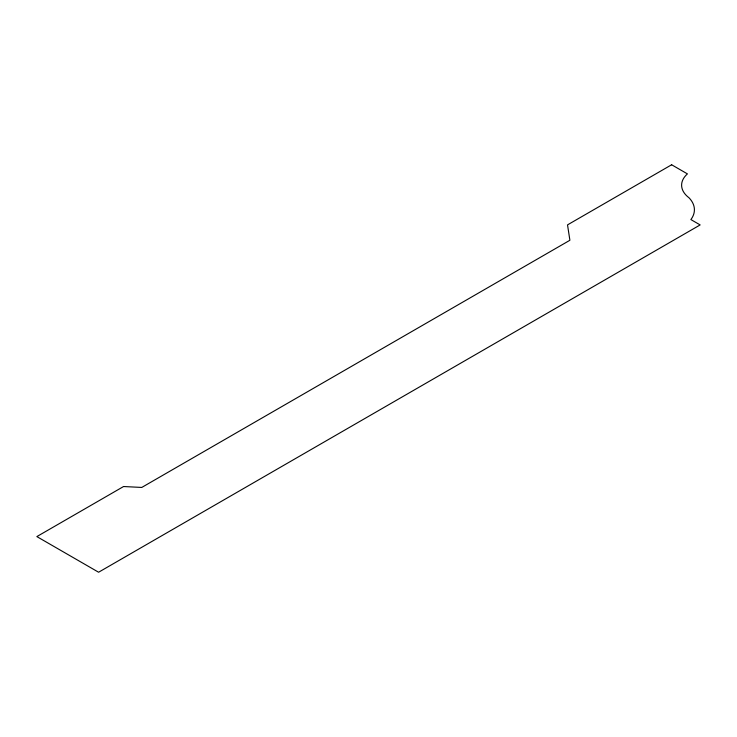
<?xml version="1.0" encoding="UTF-8"?>
<svg xmlns="http://www.w3.org/2000/svg" width="737" height="737" viewBox="0 0 737 737"><rect width="100%" height="100%" fill="white"/><g stroke="black" fill="none" stroke-linecap="round" stroke-linejoin="round"><path stroke-width="1.11" d="M671.637 164.766L567.527 224.877L569.894 240.271L141.762 487.443L123.558 486.531L36.85 536.591L98.592 572.234L700.15 224.923L690.882 219.571A42.599 24.597 0 0 0 688.938 197.719A35.855 20.7 0 0 1 687.428 173.886L671.637 164.766"/></g></svg>
